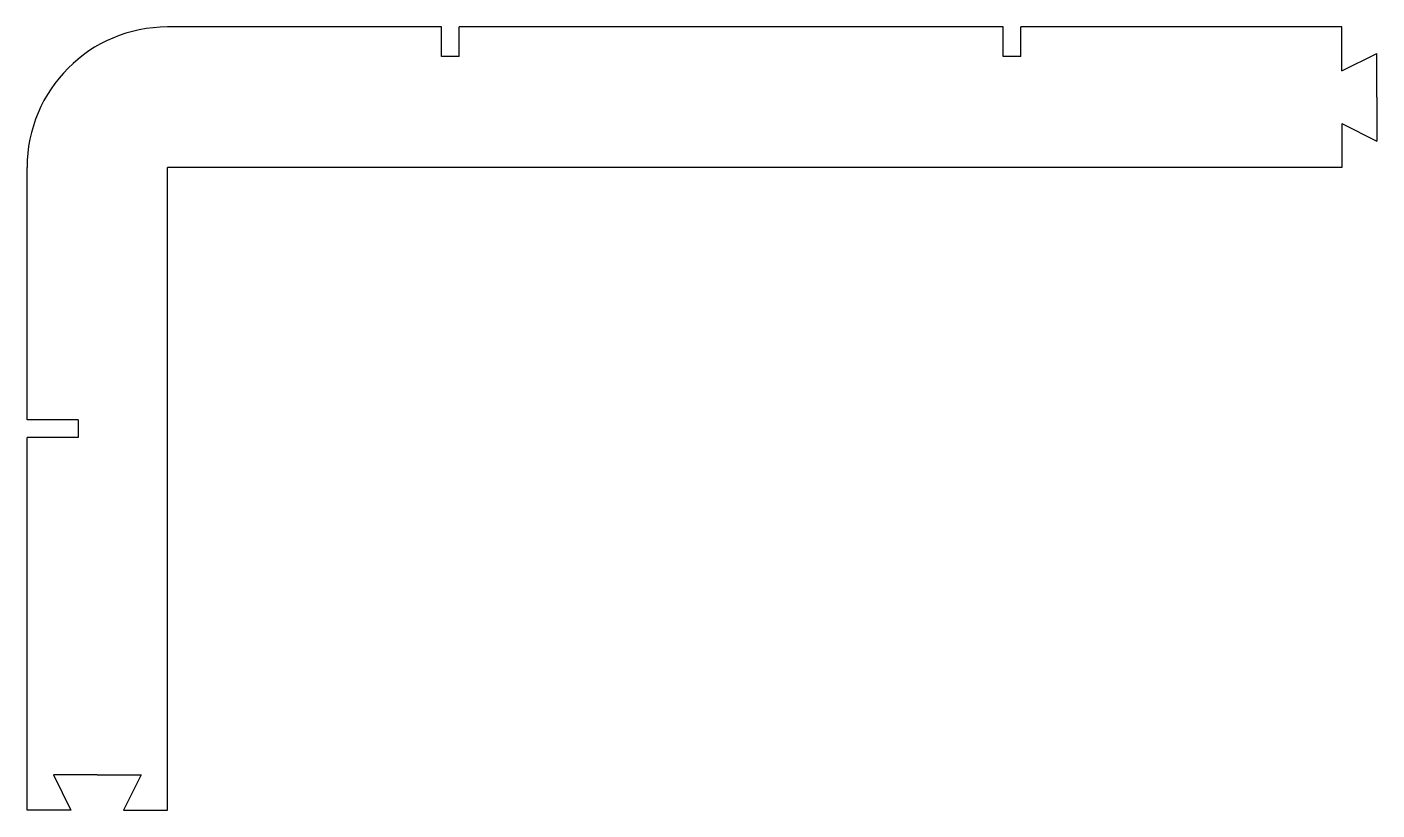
# Model space of a CAD drawing. Extents: x 69.7 to 89, y -24 to -12.8.
import ezdxf

# ---------------------------------------------------------------- set-up
doc = ezdxf.new("R2010")
doc.units = 0
doc.header["$MEASUREMENT"] = 0
doc.layers.add('VISIBLE', color=7, linetype='CONTINUOUS')

msp = doc.modelspace()

# ---------------------------------------------------------------- linework, layer by layer
at = {"layer": 'VISIBLE'}
for p, q in [((75.632, -12.81), (71.731, -12.81)), ((75.632, -13.228), (75.632, -12.81)), ((83.632, -12.81), (75.882, -12.81)), ((75.882, -13.228), (75.882, -12.81)), ((83.632, -13.228), (83.632, -12.81)), ((88.453, -12.81), (83.882, -12.81)), ((83.882, -13.228), (83.882, -12.81)), ((88.453, -13.435), (88.453, -12.81)), ((75.882, -13.228), (75.632, -13.228)), ((83.882, -13.228), (83.632, -13.228)), ((88.453, -13.435), (88.953, -13.185)), ((88.953, -13.81), (88.953, -13.185)), ((88.953, -13.81), (88.953, -14.435)), ((88.453, -14.185), (88.453, -14.81)), ((88.453, -14.185), (88.953, -14.435)), ((69.731, -18.403), (69.731, -14.81)), ((71.731, -23.959), (71.731, -14.81)), ((88.453, -14.81), (71.731, -14.81)), ((70.457, -18.403), (69.731, -18.403)), ((70.457, -18.403), (70.457, -18.653)), ((70.457, -18.653), (69.731, -18.653)), ((69.731, -23.959), (69.731, -18.653)), ((70.106, -23.459), (70.356, -23.959)), ((70.731, -23.459), (70.106, -23.459)), ((70.731, -23.459), (71.356, -23.459)), ((71.356, -23.459), (71.106, -23.959)), ((70.356, -23.959), (69.731, -23.959)), ((71.106, -23.959), (71.731, -23.959))]:
    msp.add_line(p, q, dxfattribs=at)
msp.add_arc((71.731, -14.81), 2, 90, 180, dxfattribs=at)

doc.saveas('drawing.dxf')
